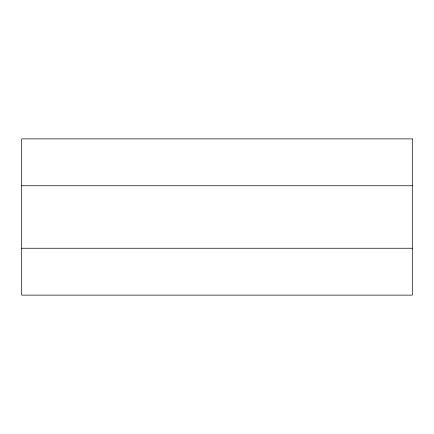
<?xml version="1.0" encoding="UTF-8"?>
<svg xmlns="http://www.w3.org/2000/svg" width="434" height="434" viewBox="0 0 434 434"><rect width="100%" height="100%" fill="white"/><g stroke="black" fill="none" stroke-linecap="round" stroke-linejoin="round"><path stroke-width="0.65" d="M21.7 185.752L412.3 185.752M21.7 248.248L412.3 248.248M412.3 138.88L21.7 138.88L21.7 295.12L412.3 295.12L412.3 138.88"/></g></svg>
